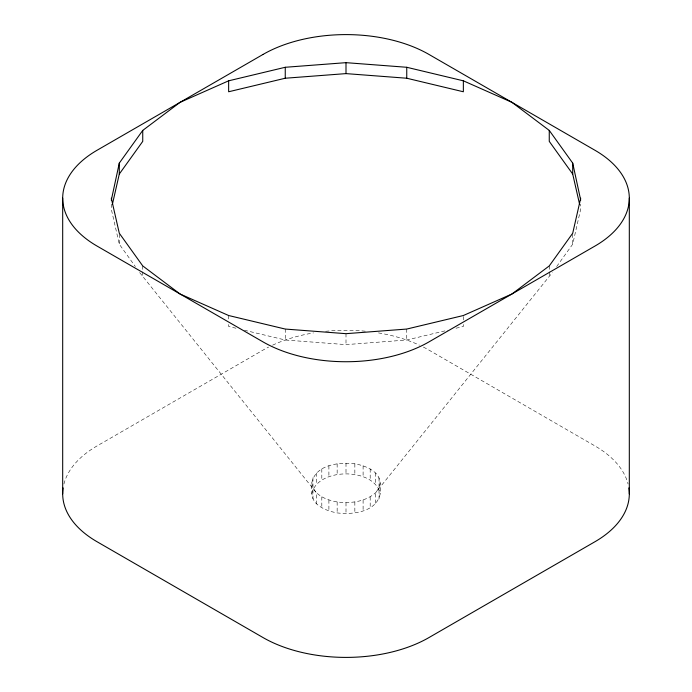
<?xml version="1.0" encoding="UTF-8"?>
<svg xmlns="http://www.w3.org/2000/svg" width="692" height="692" viewBox="0 0 692 692"><rect width="100%" height="100%" fill="white"/><g stroke="black" fill="none" stroke-linecap="round" stroke-linejoin="round"><path stroke-width="0.52" stroke-dasharray="3.46 2.59" d="M311.798 482.878C315.483 464.514 339.417 461.875 354.849 463.813C362.392 465.18 369.874 467.757 375.618 473.008C381.378 478.44 380.228 486.692 380.202 493.828C376.517 512.192 352.583 514.839 337.151 512.902C329.608 511.535 322.126 508.957 316.382 503.707C310.622 498.266 311.772 490.022 311.798 482.878C313.113 495.065 326.685 500.082 337.151 501.951C350.42 503.62 365.238 501.916 375.618 492.756L552.346 272.57M311.798 493.828C317.144 467.247 374.856 467.247 380.202 493.828M380.202 482.878L379.034 487.99L375.618 492.756L375.618 503.707M556.662 266.55L572.708 244.19L580.7 209.122L580.7 204.14M244.371 330.231L285.251 340.006L346 344.625L406.749 340.006L447.629 330.231M456.011 328.224L463.355 326.468L463.355 324.479M235.989 328.224L228.645 326.468L228.645 324.479M139.654 272.57L316.382 492.756L316.382 503.707M111.3 204.14L111.3 209.122L119.292 244.19L135.338 266.55M572.708 234.233L572.708 244.19M549.258 265.918L549.258 270.901M549.258 271.895L549.258 276.869M463.355 316.512L463.355 320.491M406.749 329.055L406.749 340.006M379.034 477.774L379.034 498.941M375.618 473.008L375.618 483.959M370.185 468.917L370.185 479.867M370.185 496.847L370.185 507.798M363.101 465.785L363.101 476.736M363.101 499.979L363.101 510.93M354.849 463.813L354.849 474.764M354.849 501.951L354.849 512.902M346 333.674L346 344.625M346 463.138L346 474.089M346 502.626L346 513.576M337.151 463.813L337.151 474.764M337.151 501.951L337.151 512.902M328.899 465.785L328.899 476.736M328.899 499.979L328.899 510.93M321.815 468.917L321.815 479.867M321.815 496.847L321.815 507.798M316.382 473.008L316.382 483.959M312.966 477.774L312.966 498.941M285.251 329.055L285.251 340.006M228.645 315.517L228.645 320.491M142.742 265.918L142.742 270.901M142.742 271.895L142.742 276.869M119.292 234.233L119.292 244.19M63.932 484.011A117.355 67.755 0 0 1 97.062 445.925L263.021 350.109A117.355 67.755 0 0 1 268.626 347.081M272.553 345.178A117.355 67.755 0 0 1 313.519 332.913M325.629 331.295A117.355 67.755 0 0 1 366.371 331.295M378.481 332.913A117.355 67.755 0 0 1 419.447 345.178M423.374 347.081A117.355 67.755 0 0 1 428.979 350.109L594.938 445.925A117.355 67.755 0 0 1 628.068 484.011"/><path stroke-width="1.04" d="M111.3 200.161L119.292 163.096L142.742 130.416L180.041 102.355L228.645 80.817L285.251 67.28L346 62.661L406.749 67.28L463.355 80.817L511.959 102.355L549.258 130.416L572.708 163.096L580.7 200.161M112.476 203.958L119.292 174.047L119.292 163.096M580.7 198.171L572.708 233.239L549.258 265.918L511.959 293.988L463.355 315.517L406.749 329.055L346 333.674L285.251 329.055L228.645 315.517L180.041 293.988L142.742 265.918L119.292 233.239L111.3 198.171M119.292 174.047L142.742 141.367L142.742 130.416M463.355 80.817L463.355 91.768L406.749 78.231L346 73.611L285.251 78.231L228.645 91.768L228.645 80.817M579.524 203.958L572.708 174.047L549.258 141.367L549.258 130.416M629.313 198.171L629.313 493.828M572.708 163.096L572.708 174.047M406.749 67.28L406.749 78.231M346 62.661L346 73.611M285.251 67.28L285.251 78.231M62.687 198.171L62.687 493.828M63.136 487.929A117.355 67.755 0 0 0 97.062 541.741L263.021 637.557A117.355 67.755 0 0 0 428.979 637.557L594.938 541.741A117.355 67.755 0 0 0 628.864 487.929M263.021 54.443L97.062 150.259A117.355 67.755 0 0 0 97.062 246.075L263.021 341.891A117.355 67.755 0 0 0 428.979 341.891L594.938 246.075A117.355 67.755 0 0 0 594.938 150.259L428.979 54.443A117.355 67.755 0 0 0 263.021 54.443"/></g></svg>
